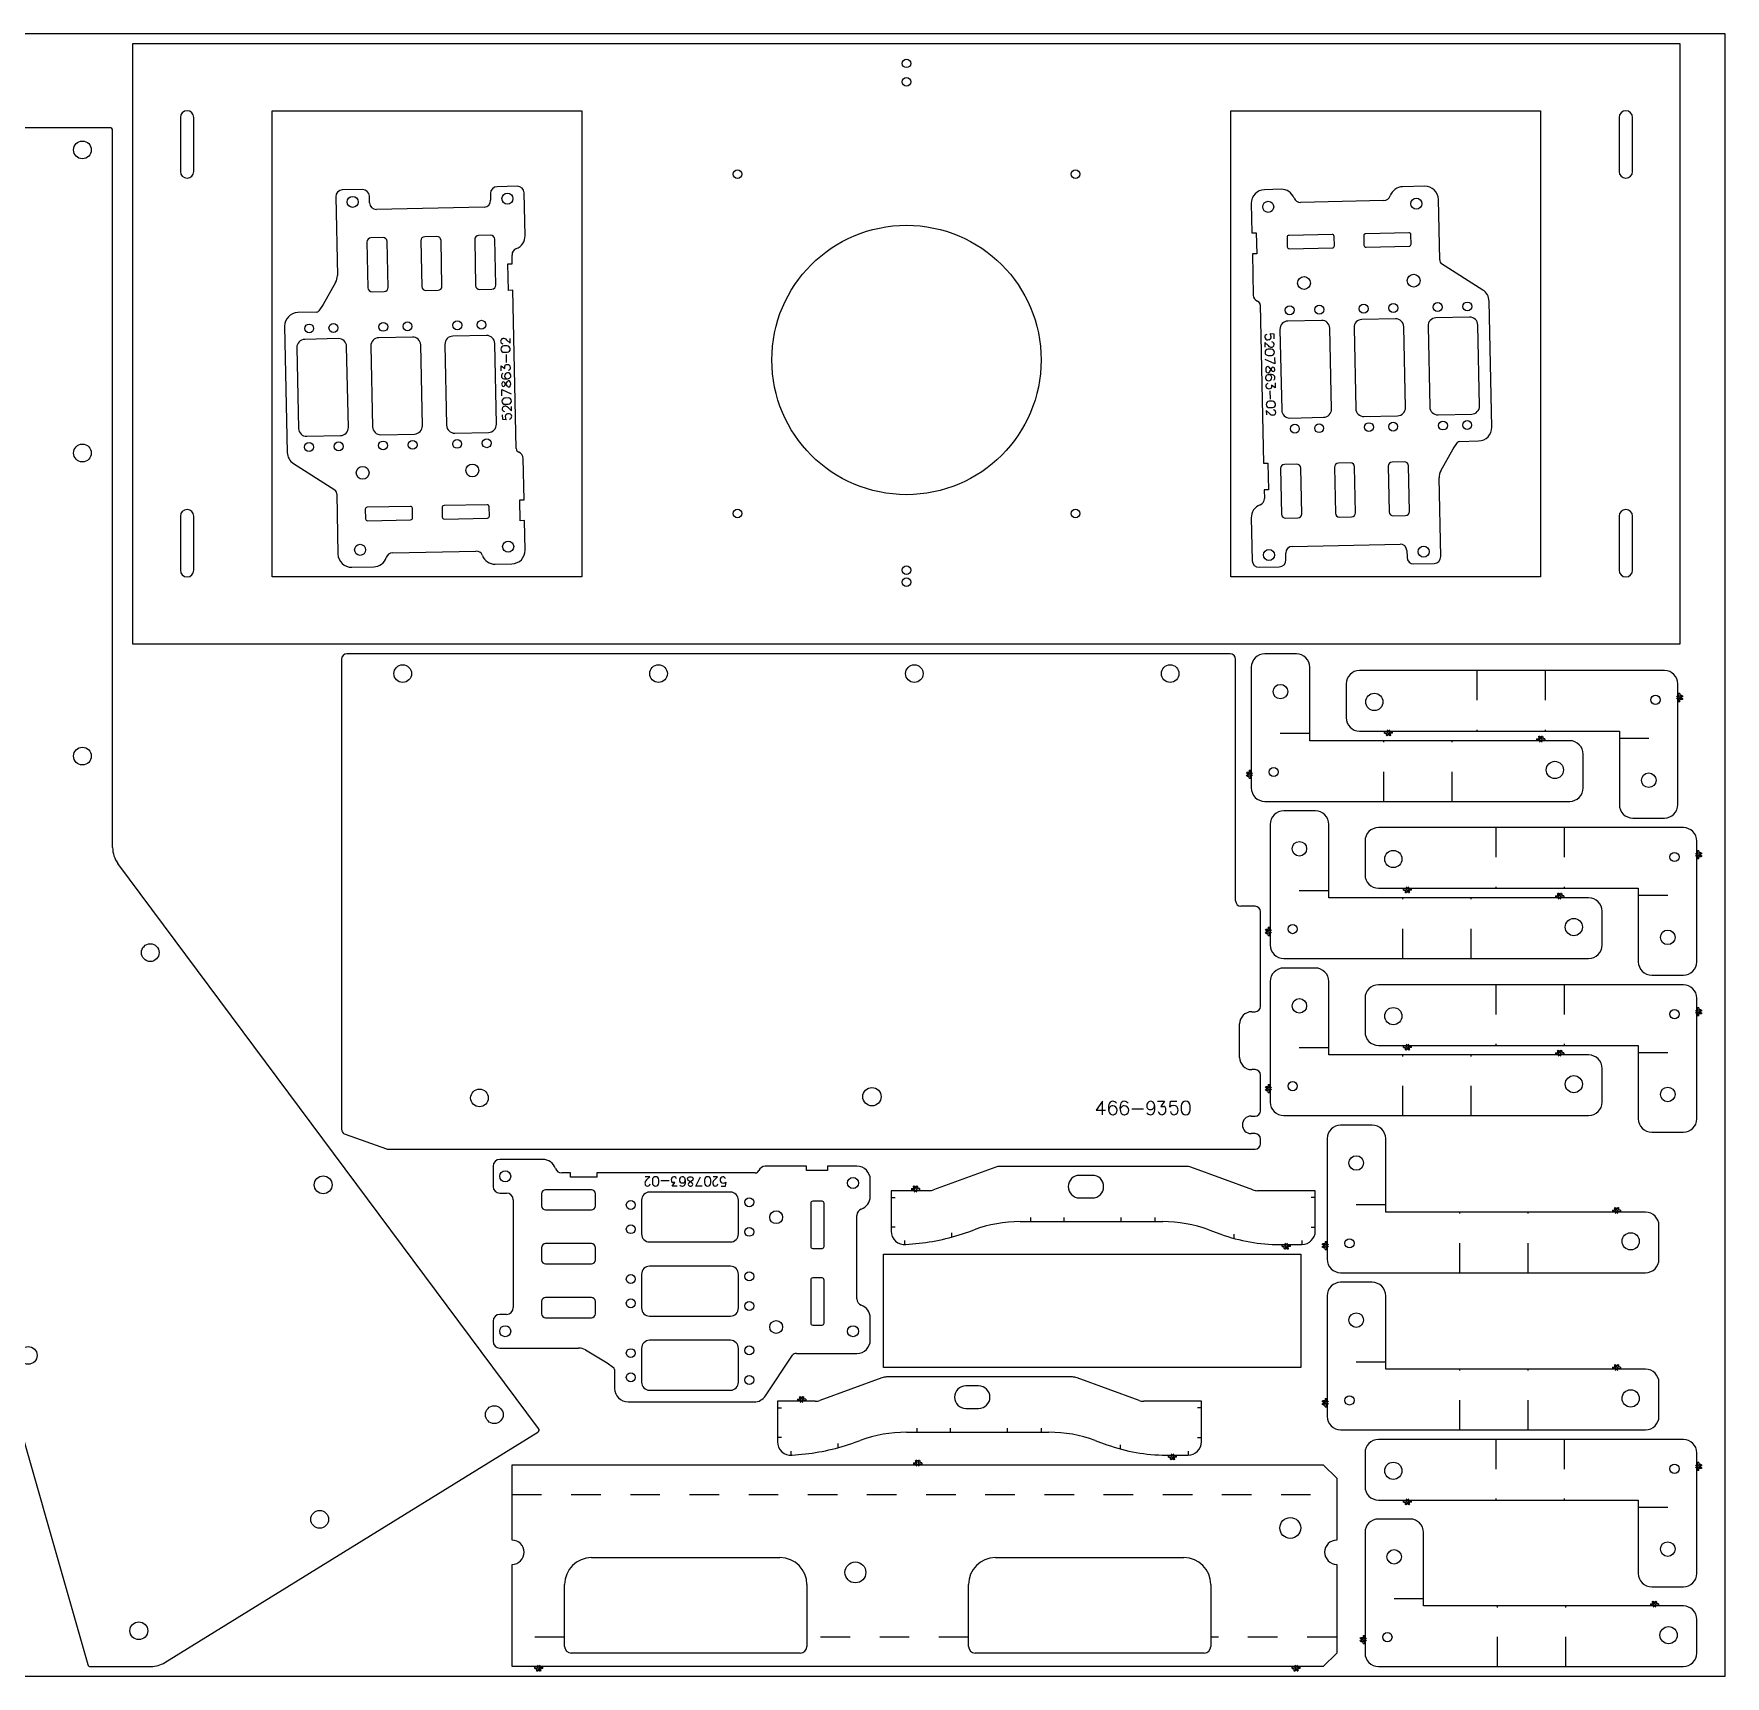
# Model space of a CAD drawing. Extents: x 2799 to 5850, y 686 to 1905.
# Drawn here: x 4594 to 5850, y 686 to 1905 of the extents above; entities that cross this region are included whole.
import ezdxf

# ---------------------------------------------------------------- set-up
doc = ezdxf.new("R2010")
doc.units = 0
doc.linetypes.add('DASHED', pattern=[43.935798, 21.967899, -21.967899])
doc.layers.get('0').update_dxf_attribs({"color": 1, "linetype": 'CONTINUOUS'})
doc.layers.add('DUMMY-LAYOUT', color=1, linetype='CONTINUOUS')
doc.layers.add('DUMMY-LAYOUT-SHEET', color=1, linetype='CONTINUOUS')

# ---------------------------------------------------------------- blocks, each defined once
blk = doc.blocks.new('470-8278-02')
at = {"color": 1, "linetype": 'CONTINUOUS'}
for p, q in [((965.605085, 1233.203801), (546.249148, 920.761987)), ((1139.419737, 955.70374), (968.501974, 1232.650374)), ((1142.4, 900.3), (1142.4, 945.2)), ((0, 914.8), (0, 318.8)), ((534.3, 916.8), (2, 916.8)), ((893.850168, 827.722936), (1140.949832, 898.377064)), ((542.166898, 601.212017), (893.31669, 827.481202)), ((769.989571, 394.307875), (540.895712, 568.47875)), ((1140.654508, 346.48374), (770.945492, 393.91626)), ((1142.4, 288.4), (1142.4, 344.5)), ((2, 316.8), (534.3, 316.8)), ((546.249148, 312.838013), (965.605085, 0.396199)), ((968.501974, 0.949626), (1139.419737, 277.89626))]:
    blk.add_line(p, q, dxfattribs=at)
for centre in [(955.4, 1200.3), (784.8, 1073.2), (1033.1, 1070.6), (612.4, 944.8), (1115.8, 936.3), (16.5, 894.4), (241.5, 894.4), (466.5, 894.4), (911.4, 854.1), (730.5, 747), (545.6, 627.8), (16.5, 616.8), (537.3, 545.7), (704.5, 418.6), (905, 356.1), (16.5, 339.2), (241.5, 339.2), (466.5, 339.2), (1113.3, 329.3), (612.4, 288.8), (1039.1, 172.6), (784.8, 160.4), (955.4, 33.3)]:
    blk.add_circle(centre, 6.6, dxfattribs=at)
for centre, radius, start, end in [((966.8, 1231.6), 2, 31.680832, 126.688012), ((1122.4, 945.2), 20, 0, 31.680832), ((534.3, 936.8), 20, 270, 306.688012), ((2, 914.8), 2, 90, 180), ((1140.4, 900.3), 2, 285.957019, 0), ((894.4, 825.8), 2, 105.957019, 122.796378), ((553, 584.4), 20, 122.796378, 232.755728), ((771.2, 395.9), 2, 232.755728, 262.689068), ((1140.4, 344.5), 2, 0, 82.689068), ((2, 318.8), 2, 180, 270), ((534.3, 296.8), 20, 53.311988, 90), ((1122.4, 288.4), 20, 328.319168, 0), ((966.8, 2), 2, 233.311988, 328.319168)]:
    blk.add_arc(centre, radius, start, end, dxfattribs=at)
blk = doc.blocks.new('BASE14-32ITEM01-5')
at = {"color": 1, "linetype": 'CONTINUOUS'}
for p, q in [((0, 446), (1149, 446)), ((0, 0), (0, 446)), ((1149, 446), (1149, 0)), ((35.2, 391), (35.2, 351)), ((45.2, 351), (45.2, 391)), ((103.5, 50), (103.5, 396)), ((103.5, 396), (333.5, 396)), ((333.5, 396), (333.5, 50)), ((815.5, 50), (815.5, 396)), ((815.5, 396), (1045.5, 396)), ((1045.5, 396), (1045.5, 50)), ((1103.8, 391), (1103.8, 351)), ((1113.8, 351), (1113.8, 391)), ((35.2, 95), (35.2, 55)), ((45.2, 55), (45.2, 95)), ((1103.8, 95), (1103.8, 55)), ((1113.8, 55), (1113.8, 95)), ((333.5, 50), (103.5, 50)), ((1045.5, 50), (815.5, 50)), ((1149, 0), (0, 0))]:
    blk.add_line(p, q, dxfattribs=at)
for centre, radius in [((574.5, 431.2), 3.17), ((574.5, 417.5), 3.17), ((448.99, 349.01), 3.17), ((700.01, 349.01), 3.17), ((574.5, 211.02), 100), ((448.99, 96.99), 3.17), ((700.01, 96.99), 3.17), ((574.5, 55), 3.17), ((574.5, 46), 3.17)]:
    blk.add_circle(centre, radius, dxfattribs=at)
for centre, start, end in [((40.2, 391), 0, 180), ((1108.8, 391), 0, 180), ((40.2, 351), 180, 0), ((1108.8, 351), 180, 0), ((40.2, 95), 0, 180), ((1108.8, 95), 0, 180), ((40.2, 55), 180, 0), ((1108.8, 55), 180, 0)]:
    blk.add_arc(centre, 5, start, end, dxfattribs=at)
blk = doc.blocks.new('466-9350-00')
at = {"color": 1, "linetype": 'CONTINUOUS'}
for p, q in [((660.1, 367.7), (4, 367.7)), ((0, 363.7), (0, 14.83006)), ((664.1, 184.3), (664.1, 363.7)), ((678.6, 180.3), (668.1, 180.3)), ((682.6, 106), (682.6, 176.3)), ((676.1, 102), (678.6, 102)), ((667.1, 68), (667.1, 93)), ((678.6, 59), (676.1, 59)), ((682.6, 28.5), (682.6, 55)), ((675.6, 24.5), (678.6, 24.5)), ((2.66872, 11.058099), (33.35389, 0.228039)), ((34.685171, 0), (678.6, 0)), ((678.6, 11.5), (675.6, 11.5)), ((682.6, 4), (682.6, 7.5))]:
    blk.add_line(p, q, dxfattribs=at)
at = {"color": 8, "linetype": 'CONTINUOUS'}
for p, q in [((565.187071, 35.534066), (560.425167, 28.867399)), ((560.425167, 28.867399), (567.568024, 28.867399)), ((565.187071, 25.534066), (565.187071, 35.534066)), ((572.806119, 25.534066), (573.28231, 25.534066)), ((581.377548, 25.534066), (581.853738, 25.534066)), ((587.091833, 29.81978), (595.663262, 29.81978)), ((606.139452, 35.534066), (611.377548, 35.534066)), ((611.377548, 35.534066), (608.520405, 31.724542)), ((608.520405, 31.724542), (610.901357, 31.724542)), ((615.187071, 31.248352), (615.663262, 35.534066)), ((615.663262, 35.534066), (620.425167, 35.534066)), ((623.7585, 32.200733), (623.7585, 28.867399)), ((630.425167, 28.867399), (630.425167, 32.200733))]:
    blk.add_line(p, q, dxfattribs=at)
at = {"color": 1, "linetype": 'CONTINUOUS'}
for centre, radius in [((45.5, 353), 6.55), ((235.5, 353), 6.55), ((425.5, 353), 6.55), ((615.5, 353), 6.55), ((102.5, 38), 6.55), ((394, 38.9), 6.8)]:
    blk.add_circle(centre, radius, dxfattribs=at)
for centre, radius, start, end in [((4, 363.7), 4, 90, 180), ((660.1, 363.7), 4, 0, 90), ((668.1, 184.3), 4, 180, 270), ((678.6, 176.3), 4, 0, 90), ((676.1, 93), 9, 90, 180), ((678.6, 106), 4, 270, 0), ((676.1, 68), 9, 180, 270), ((678.6, 55), 4, 0, 90), ((678.6, 28.5), 4, 270, 0), ((4, 14.83006), 4, 180, 250.559965), ((675.6, 18), 6.5, 90, 270), ((34.685171, 4), 4, 250.559965, 270), ((678.6, 7.5), 4, 0, 90), ((678.6, 4), 4, 270, 0)]:
    blk.add_arc(centre, radius, start, end, dxfattribs=at)
at = {"color": 8, "linetype": 'CONTINUOUS'}
for centre, radius, start, end in [((581.293318, 30.534066), 11.642744, 167, 193), ((572.892664, 29.159634), 3.04233, 91.630102, 194.630102), ((572.874181, 32.54763), 2.987212, 91.305571, 168.305574), ((572.874181, 28.520503), 2.987212, 191.694429, 268.694431), ((572.946085, 32.242569), 3.294471, 34.434949, 92.434948), ((572.806119, 28.867399), 3.333333, 0, 89.999999), ((573.044214, 28.629304), 3.104382, 274.398705, 4.398704), ((589.864746, 30.534066), 11.642744, 167, 193), ((581.464092, 29.159634), 3.04233, 91.630102, 194.630102), ((581.44561, 32.54763), 2.987212, 91.305571, 168.305574), ((581.44561, 28.520503), 2.987212, 191.694429, 268.694431), ((581.517513, 32.242569), 3.294471, 34.434949, 92.434948), ((581.377548, 28.867399), 3.333333, 0, 89.999999), ((581.615643, 28.629304), 3.104382, 274.398705, 4.398704), ((601.139452, 32.438828), 3.104382, 94.398706, 184.398705), ((600.692901, 31.992277), 2.656877, 175.500001, 274.5), ((600.761391, 28.825563), 3.294471, 214.43495, 272.434949), ((600.833295, 32.54763), 2.987212, 11.694426, 88.694429), ((600.833295, 28.520503), 2.987212, 271.305569, 348.305571), ((600.814813, 32.384689), 3.04233, 271.630103, 14.630102), ((592.414159, 30.534066), 11.642744, 347, 13), ((609.540848, 28.520502), 2.987212, 191.694426, 268.694429), ((609.23469, 28.629304), 3.104382, 274.398706, 4.398705), ((610.956716, 30.644783), 1.081177, 33.934948, 92.934949), ((606.240456, 28.8876), 6.089506, 359.809932, 22.809932), ((617.690492, 29.221122), 3.2213, 129, 141), ((617.266131, 29.296887), 2.909072, 93.434949, 123.434949), ((618.588467, 28.520502), 2.987212, 191.694426, 268.694429), ((618.28231, 27.044214), 5.292156, 77, 103), ((618.282309, 28.629304), 3.104382, 274.398706, 4.398705), ((618.544327, 29.843702), 2.533304, 21.499998, 68.5), ((616.239877, 28.594886), 5.144893, 3.036243, 25.036243), ((627.091833, 32.200733), 3.333333, 0.000001, 180), ((627.091833, 28.867399), 3.333333, 180.000001, 0)]:
    blk.add_arc(centre, radius, start, end, dxfattribs=at)
blk = doc.blocks.new('TDATUM')
at = {"color": 5, "linetype": 'CONTINUOUS'}
for p, q in [((1, -1), (-1, 1)), ((1, 1), (-1, -1))]:
    blk.add_line(p, q, dxfattribs=at)
at = {"color": 6, "linetype": 'CONTINUOUS'}
for p, q in [((-1.5, -0.5), (-3, -0.5)), ((-3, -1.5), (-3, -0.5)), ((-3, -1.5), (-1.5, -1.5)), ((-1.5, -3), (-1.5, -1.5)), ((-0.5, -1.5), (-0.5, -3)), ((0.5, -1.5), (0.5, -3)), ((1.5, -0.5), (3, -0.5)), ((3, -1.5), (1.5, -1.5)), ((1.5, -3), (1.5, -1.5)), ((3, -1.5), (3, -0.5))]:
    blk.add_line(p, q, dxfattribs=at)
for centre in [(-1, -3), (1, -3)]:
    blk.add_circle(centre, 0.5, dxfattribs=at)
for centre, start, end in [((-1.5, -1.5), 0, 90), ((1.5, -1.5), 90, 180)]:
    blk.add_arc(centre, 1, start, end, dxfattribs=at)
blk = doc.blocks.new('5555667-00')
at = {"color": 1, "linetype": 'CONTINUOUS'}
for p, q in [((0, 10), (0, 612.5)), ((0, 612.5), (75.885398, 612.5)), ((93.885398, 612.5), (149.770795, 612.5)), ((149.770795, 612.5), (149.770795, 10)), ((10, 398.5), (10, 568.5)), ((15, 573.5), (60.885398, 573.5)), ((80.885398, 553.5), (80.885398, 413.5)), ((60.885398, 393.5), (15, 393.5)), ((10, 98.5), (10, 268.5)), ((15, 273.5), (60.885398, 273.5)), ((80.885398, 253.5), (80.885398, 113.5)), ((60.885398, 93.5), (15, 93.5)), ((10, 0), (0, 10)), ((75.885398, 0), (10, 0)), ((139.770795, 0), (93.885398, 0)), ((149.770795, 10), (139.770795, 0))]:
    blk.add_line(p, q, dxfattribs=at)
at = {"color": 3, "linetype": 'DASHED'}
for p, q in [((21.942699, 573.5), (21.942699, 612.5)), ((127.828096, 612.5), (127.828096, 0)), ((21.942699, 273.5), (21.942699, 393.5)), ((21.942699, 0), (21.942699, 93.5))]:
    blk.add_line(p, q, dxfattribs=at)
at = {"color": 1, "linetype": 'CONTINUOUS'}
for centre in [(69.885398, 357.5), (102.885398, 34.5)]:
    blk.add_circle(centre, 7.75, dxfattribs=at)
for centre, radius, start, end in [((84.885398, 612.5), 9, 180, 0), ((15, 568.5), 5, 90, 180), ((60.885398, 553.5), 20, 0, 90), ((60.885398, 413.5), 20, 270, 0), ((15, 398.5), 5, 180, 270), ((15, 268.5), 5, 90, 180), ((60.885398, 253.5), 20, 0, 90), ((60.885398, 113.5), 20, 270, 0), ((15, 98.5), 5, 180, 270), ((84.885398, 0), 9, 0, 180)]:
    blk.add_arc(centre, radius, start, end, dxfattribs=at)
for p, rotation in [((0, 592.672306), -90), ((149.770795, 311.25), 90), ((0, 30.145874), -90)]:
    blk.add_blockref('TDATUM', p, dxfattribs=dict(rotation=rotation))
blk = doc.blocks.new('5207863ITEM-01')
at = {"color": 1, "linetype": 'CONTINUOUS'}
for p, q in [((60, 280.150962), (45, 280.150962)), ((175, 280.150962), (160, 280.150962)), ((40, 275.150962), (40, 216.6439)), ((65, 270.150962), (65, 275.150962)), ((150, 265.150962), (70, 265.150962)), ((155, 275.150962), (155, 270.150962)), ((180, 243.336919), (180, 275.150962)), ((62.5, 241.175363), (62.5, 207.175363)), ((74.5, 244.175363), (65.5, 244.175363)), ((77.5, 207.175363), (77.5, 241.175363)), ((102.5, 241.175363), (102.5, 207.175363)), ((114.5, 244.175363), (105.5, 244.175363)), ((117.5, 207.175363), (117.5, 241.175363)), ((142.5, 241.175363), (142.5, 207.175363)), ((154.5, 244.175363), (145.5, 244.175363)), ((157.5, 207.175363), (157.5, 241.175363)), ((170, 222.718402), (170, 229.194783)), ((166.8, 202.993412), (166.8, 222.718402)), ((166.8, 222.718402), (170, 222.718402)), ((38.574929, 211.498942), (28.909676, 195.390187)), ((65.5, 204.175363), (74.5, 204.175363)), ((105.5, 204.175363), (114.5, 204.175363)), ((145.5, 204.175363), (154.5, 204.175363)), ((170, 202.993412), (166.8, 202.993412)), ((170, 85.495531), (170, 202.993412)), ((24.137068, 189.89973), (10, 189.89973)), ((28.909676, 195.390187), (25.661839, 190.82916)), ((0, 179.89973), (0, 86.251568)), ((8.73, 163.89973), (8.73, 103.89973)), ((39.73, 169.89973), (14.73, 169.89973)), ((45.73, 103.89973), (45.73, 163.89973)), ((63.73, 163.89973), (63.73, 103.89973)), ((94.73, 169.89973), (69.73, 169.89973)), ((100.73, 103.89973), (100.73, 163.89973)), ((118.73, 163.89973), (118.73, 103.89973)), ((149.73, 169.89973), (124.73, 169.89973)), ((155.73, 103.89973), (155.73, 163.89973)), ((14.73, 97.89973), (39.73, 97.89973)), ((69.73, 97.89973), (94.73, 97.89973)), ((124.73, 97.89973), (149.73, 97.89973)), ((4.452998, 77.931065), (34.664101, 57.79033)), ((175, 47.387637), (175, 78.079332)), ((36, 54.845434), (36, 10)), ((57, 42.776902), (57, 35.776902)), ((90.5, 44.276902), (58.5, 44.276902)), ((92, 35.776902), (92, 42.776902)), ((114, 42.776902), (114, 35.776902)), ((147.5, 44.276902), (115.5, 44.276902)), ((149, 35.776902), (149, 42.776902)), ((171.8, 31.887637), (171.8, 47.387637)), ((171.8, 47.387637), (175, 47.387637)), ((58.5, 34.276902), (90.5, 34.276902)), ((115.5, 34.276902), (147.5, 34.276902)), ((175, 31.887637), (171.8, 31.887637)), ((175, 10), (175, 31.887637)), ((46, 0), (62.357864, 0)), ((76.5, 10), (138.5, 10)), ((152.642136, 0), (165, 0))]:
    blk.add_line(p, q, dxfattribs=at)
at = {"color": 8, "linetype": 'CONTINUOUS'}
for p, q in [((164.857356, 166.156026), (167.190689, 163.822693)), ((167.190689, 163.822693), (167.190689, 167.156026)), ((164.857356, 161.822693), (162.524022, 161.822693)), ((162.524022, 157.156026), (164.857356, 157.156026)), ((164.190689, 149.48936), (164.190689, 155.48936)), ((160.190689, 143.48936), (160.190689, 147.156026)), ((160.190689, 147.156026), (162.857356, 145.156026)), ((162.857356, 145.156026), (162.857356, 146.822693)), ((167.190689, 139.48936), (167.190689, 139.822693)), ((160.190689, 124.822693), (160.190689, 129.48936)), ((160.190689, 129.48936), (167.190689, 126.156026)), ((162.524022, 132.48936), (164.524022, 135.48936)), ((164.524022, 131.822693), (162.524022, 134.48936)), ((164.857356, 123.156026), (162.524022, 123.156026)), ((162.524022, 118.48936), (164.857356, 118.48936)), ((164.857356, 115.822693), (167.190689, 113.48936)), ((167.190689, 113.48936), (167.190689, 116.822693)), ((160.190689, 110.822693), (160.190689, 107.48936)), ((160.190689, 107.48936), (163.190689, 107.156026))]:
    blk.add_line(p, q, dxfattribs=at)
at = {"color": 1, "linetype": 'CONTINUOUS'}
for centre, radius in [((52.5, 271.150962), 4.1), ((167.5, 271.150962), 4.1), ((18.23, 177.89973), 3.3), ((36.23, 177.89973), 3.3), ((73.23, 177.89973), 3.3), ((91.23, 177.89973), 3.3), ((128.23, 177.89973), 3.3), ((146.23, 177.89973), 3.3), ((16.23, 89.89973), 3.3), ((38.23, 89.89973), 3.3), ((71.23, 89.89973), 3.3), ((93.23, 89.89973), 3.3), ((126.23, 89.89973), 3.3), ((148.23, 89.89973), 3.3), ((55.637152, 69.89973), 4.75), ((137.13, 69.89973), 4.75), ((52.5, 12.8), 4.1), ((162.5, 12.8), 4.1)]:
    blk.add_circle(centre, radius, dxfattribs=at)
for centre, radius, start, end in [((45, 275.150962), 5, 90, 180), ((60, 275.150962), 5, 0, 90), ((160, 275.150962), 5, 90, 180), ((175, 275.150962), 5, 0, 90), ((70, 270.150962), 5, 180, 270), ((150, 270.150962), 5, 270, 0), ((65.5, 241.175363), 3, 90, 180), ((74.5, 241.175363), 3, 0, 90), ((105.5, 241.175363), 3, 90, 180), ((114.5, 241.175363), 3, 0, 90), ((145.5, 241.175363), 3, 90, 180), ((154.5, 241.175363), 3, 0, 90), ((170, 243.336919), 10, 289.471221, 0), ((175, 229.194783), 5, 109.471218, 180), ((30, 216.6439), 10, 329.036241, 0), ((65.5, 207.175363), 3, 180, 270), ((74.5, 207.175363), 3, 270, 0), ((105.5, 207.175363), 3, 180, 270), ((114.5, 207.175363), 3, 270, 0), ((145.5, 207.175363), 3, 180, 270), ((154.5, 207.175363), 3, 270, 0), ((10, 179.89973), 10, 90, 180), ((23.906455, 191.993502), 2.106434, 276.285358, 326.443766), ((14.73, 163.89973), 6, 90, 180), ((39.73, 163.89973), 6, 0, 90), ((69.73, 163.89973), 6, 90, 180), ((94.73, 163.89973), 6, 0, 90), ((124.73, 163.89973), 6, 90, 180), ((149.73, 163.89973), 6, 0, 90), ((14.73, 103.89973), 6, 180, 270), ((39.73, 103.89973), 6, 270, 0), ((69.73, 103.89973), 6, 180, 270), ((94.73, 103.89973), 6, 270, 0), ((124.73, 103.89973), 6, 180, 270), ((149.73, 103.89973), 6, 270, 0), ((10, 86.251568), 10, 180, 236.309932), ((173, 85.495531), 3, 180, 247.975687), ((170, 78.079332), 5, 0, 67.975689), ((33, 55.294179), 2.999999, 23.776564, 56.309932), ((29.740458, 54.732957), 6.260552, 1.029433, 16.429781), ((58.5, 42.776902), 1.5, 90, 180), ((90.5, 42.776902), 1.5, 0, 90), ((115.5, 42.776902), 1.5, 90, 180), ((147.5, 42.776902), 1.5, 0, 90), ((58.5, 35.776902), 1.5, 180, 270), ((90.5, 35.776902), 1.5, 270, 0), ((115.5, 35.776902), 1.5, 180, 270), ((147.5, 35.776902), 1.5, 270, 0), ((46, 10), 10, 180, 270), ((62.357864, 10), 10, 270, 340.52878), ((76.5, 5), 5, 90, 160.528779), ((138.5, 5), 5, 19.471218, 90), ((152.642136, 10), 10, 199.471221, 270), ((165, 10), 10, 270, 0)]:
    blk.add_arc(centre, radius, start, end, dxfattribs=at)
at = {"color": 8, "linetype": 'CONTINUOUS'}
for centre, radius, start, end in [((162.154317, 165.431272), 1.964487, 178.305569, 261.305571), ((162.163601, 165.438946), 1.973556, 119.536243, 178.536243), ((162.357356, 164.19427), 3.183255, 68.500002, 111.5), ((161.355048, 162.875172), 4.798975, 43.130102, 63.130102), ((162.524022, 159.48936), 2.333333, 90.000001, 270), ((164.857356, 159.48936), 2.333333, 270.000001, 90), ((162.494737, 139.587336), 2.30613, 124.434949, 182.434948), ((162.281195, 139.537003), 2.091048, 181.305571, 258.305574), ((164.857356, 139.48936), 2.333333, 90, 179.999999), ((164.652792, 139.549941), 2.129631, 181.630102, 284.630102), ((163.613187, 146.861444), 0.756824, 123.934948, 182.934949), ((164.843215, 143.560062), 4.262654, 89.809932, 112.809932), ((165.024022, 145.656026), 2.173068, 4.398706, 94.398705), ((165.024022, 139.656026), 2.173068, 4.398705, 94.398704), ((165.100183, 145.870337), 2.091048, 281.694426, 358.694429), ((165.100183, 139.537003), 2.091048, 281.694429, 358.694431), ((162.290712, 133.344908), 2.104985, 147.065051, 176.065052), ((162.290712, 133.633812), 2.104985, 183.934949, 212.934949), ((161.58991, 133.973861), 1.184, 93.190068, 154.190069), ((161.58991, 133.004858), 1.184, 205.809932, 266.809934), ((161.355459, 133.819848), 1.346769, 29.809932, 82.809932), ((161.355459, 133.158871), 1.346769, 277.190068, 330.190067), ((163.690689, 145.430399), 8.149921, 257, 283), ((165.524022, 134.822693), 1.20185, 56.309933, 146.309932), ((165.524022, 132.48936), 1.20185, 213.690069, 303.690068), ((164.740941, 134.264486), 2.128327, 6.06505, 47.065051), ((164.740941, 133.047567), 2.128327, 312.934948, 353.934949), ((163.852453, 133.656026), 3.118315, 344.5, 15.5), ((162.154317, 115.097938), 1.964487, 178.305569, 261.305571), ((162.524022, 120.822693), 2.333333, 90.000001, 270), ((162.163601, 115.105613), 1.973556, 119.536243, 178.536243), ((162.357356, 113.860937), 3.183255, 68.500002, 111.5), ((161.355048, 112.541838), 4.798975, 43.130102, 63.130102), ((164.857356, 120.822693), 2.333333, 270.000001, 90), ((166.133585, 109.322693), 3.704509, 167, 193), ((164.173944, 109.506105), 1.773313, 111.499998, 158.5), ((164.556714, 108.611368), 2.03635, 183.434949, 213.434949), ((164.60975, 108.90842), 2.25491, 219, 231), ((165.048115, 107.89299), 3.601425, 93.036243, 115.036243), ((165.024022, 109.322693), 2.173068, 4.398706, 94.398705), ((165.100183, 109.537003), 2.091048, 281.694426, 358.694429)]:
    blk.add_arc(centre, radius, start, end, dxfattribs=at)
blk = doc.blocks.new('543-2433-00')
at = {"color": 1, "linetype": 'CONTINUOUS'}
for p, q in [((26.4, 58), (10, 58)), ((79.064469, 47.04289), (70.221292, 50.2651)), ((304.074741, 58), (296.780905, 57.322224)), ((0, 48), (0, 18)), ((219.204845, 41), (113.299853, 41)), ((257.308093, 48.452233), (253.440229, 47.04289)), ((315, 18), (315, 48.042897)), ((0, 18), (42.934899, 18)), ((46.358438, 17.395711), (92.441562, 0.604289)), ((175.05, 23.375), (165.55, 23.375)), ((237.358438, 0.604289), (283.441562, 17.395711)), ((286.865101, 18), (315, 18)), ((95.865101, 0), (233.934899, 0)), ((165.55, 6.625), (175.05, 6.625))]:
    blk.add_line(p, q, dxfattribs=at)
at = {"color": 8, "linetype": 'CONTINUOUS'}
for p, q in [((10, 55), (10, 58)), ((60.23, 53.448496), (60.23, 50.335078)), ((269.936, 52.462247), (269.936, 49.351052)), ((305, 55.042897), (305, 58.042897)), ((3, 45), (0, 45)), ((119.21, 38), (119.21, 41)), ((144.21, 41), (144.21, 38)), ((186.46, 41), (186.46, 38)), ((211.46, 38), (211.46, 41)), ((312, 45), (315, 45)), ((0, 23), (3, 23)), ((315, 23), (312, 23))]:
    blk.add_line(p, q, dxfattribs=at)
at = {"color": 1, "linetype": 'CONTINUOUS'}
for centre, radius, start, end in [((10, 48), 10, 90, 180), ((26.4, -70), 128, 69.979652, 90), ((311.4, -100), 158, 95.308938, 110.020348), ((305, 48.042897), 10, 0, 95.308938), ((113.299853, 141), 100, 249.979652, 270), ((219.204845, 141), 100, 270, 290.020348), ((42.934899, 8), 10, 69.979652, 90), ((165.55, 15), 8.375, 90, 270), ((175.05, 15), 8.375, 270, 90), ((286.865101, 8), 10, 90, 110.020348), ((95.865101, 10), 10, 249.979652, 270), ((233.934899, 10), 10, 270, 290.020348)]:
    blk.add_arc(centre, radius, start, end, dxfattribs=at)
at = {"rotation": 180}
blk.add_blockref('TDATUM', (21.519022, 58), dxfattribs=at)
blk.add_blockref('TDATUM', (297.01256, 18))
blk = doc.blocks.new('BASE14-32ITEM03-5-')
at = {"color": 1, "linetype": 'CONTINUOUS'}
for p, q in [((0, 84), (310, 84)), ((0, 0), (0, 84)), ((310, 84), (310, 0)), ((310, 0), (0, 0))]:
    blk.add_line(p, q, dxfattribs=at)
blk = doc.blocks.new('4232214C1-A')
at = {"color": 1, "linetype": 'CONTINUOUS'}
for p, q in [((99.514601, 246.466369), (10, 246.466369)), ((0, 236.466369), (0, 10)), ((109.514601, 212.966369), (109.514601, 236.466369)), ((45, 10), (45, 202.966369)), ((45, 202.966369), (99.514601, 202.966369)), ((10, 0), (35, 0))]:
    blk.add_line(p, q, dxfattribs=at)
at = {"color": 3, "linetype": 'DASHED'}
for p, q in [((50.257301, 202.966369), (50.257301, 246.466369)), ((0, 147.990485), (45, 147.990485)), ((0, 97.237301), (45, 97.237301))]:
    blk.add_line(p, q, dxfattribs=at)
at = {"color": 1, "linetype": 'CONTINUOUS'}
for centre, radius in [((21.804007, 229.826065), 3.4), ((81.455894, 224.837649), 5.4), ((23.305494, 21.000046), 6.4)]:
    blk.add_circle(centre, radius, dxfattribs=at)
for centre, start, end in [((10, 236.466369), 90, 180), ((99.514601, 236.466369), 0, 90), ((99.514601, 212.966369), 270, 0), ((10, 10), 180, 270), ((35, 10), 270, 0)]:
    blk.add_arc(centre, 10, start, end, dxfattribs=at)
for p, rotation in [((20.14541, 246.466369), 180), ((45, 31.527327), 90)]:
    blk.add_blockref('TDATUM', p, dxfattribs=dict(rotation=rotation))

msp = doc.modelspace()

# ---------------------------------------------------------------- linework, layer by layer
at = {"layer": 'DUMMY-LAYOUT-SHEET', "color": 1, "linetype": 'CONTINUOUS'}
for p, q in [((5849.69697, 1904.933913), (2801.69697, 1904.933913)), ((5849.69697, 685.733913), (5849.69697, 1904.933913)), ((2801.69697, 685.733913), (5849.69697, 685.733913))]:
    msp.add_line(p, q, dxfattribs=at)

# ---------------------------------------------------------------- block references
at = {"layer": 'DUMMY-LAYOUT'}
for name, p in [('BASE14-32ITEM01-5', (4667.134206, 1451.808913)), ('466-9350-00', (4821.993559, 1076.983913)), ('BASE14-32ITEM03-5-', (5224.627362, 914.943913))]:
    msp.add_blockref(name, p, dxfattribs=at)
for name, p, rotation in [('470-8278-02', (3735.205661, 1835.258913), -90), ('5207863ITEM-01', (4783.626032, 1507.962796), 1.227163), ('5207863ITEM-01', (5672.503975, 1792.779037), -178.772837), ('4232214C1-A', (5744.209832, 1335.169313), 90), ('4232214C1-A', (5568.134078, 1432.294314), -90), ('4232214C1-A', (5758.287955, 1218.529713), 90), ('4232214C1-A', (5582.212201, 1315.654714), -90), ('4232214C1-A', (5758.287955, 1101.890113), 90), ('4232214C1-A', (5582.212201, 1199.015114), -90), ('4232214C1-A', (5800.522324, 985.250513), 90), ('5207863ITEM-01', (5214.769505, 889.315013), 90), ('543-2433-00', (5545.259126, 1064.133146), 180), ('4232214C1-A', (5800.522324, 868.610913), 90), ('543-2433-00', (5460.790388, 907.818946), 180), ('4232214C1-A', (5582.212201, 861.485914), -90), ('5555667-00', (5561.196666, 692.858913), 90), ('4232214C1-A', (5828.67857, 692.858913), 90)]:
    msp.add_blockref(name, p, dxfattribs=dict(at, rotation=rotation))

doc.saveas('drawing.dxf')
